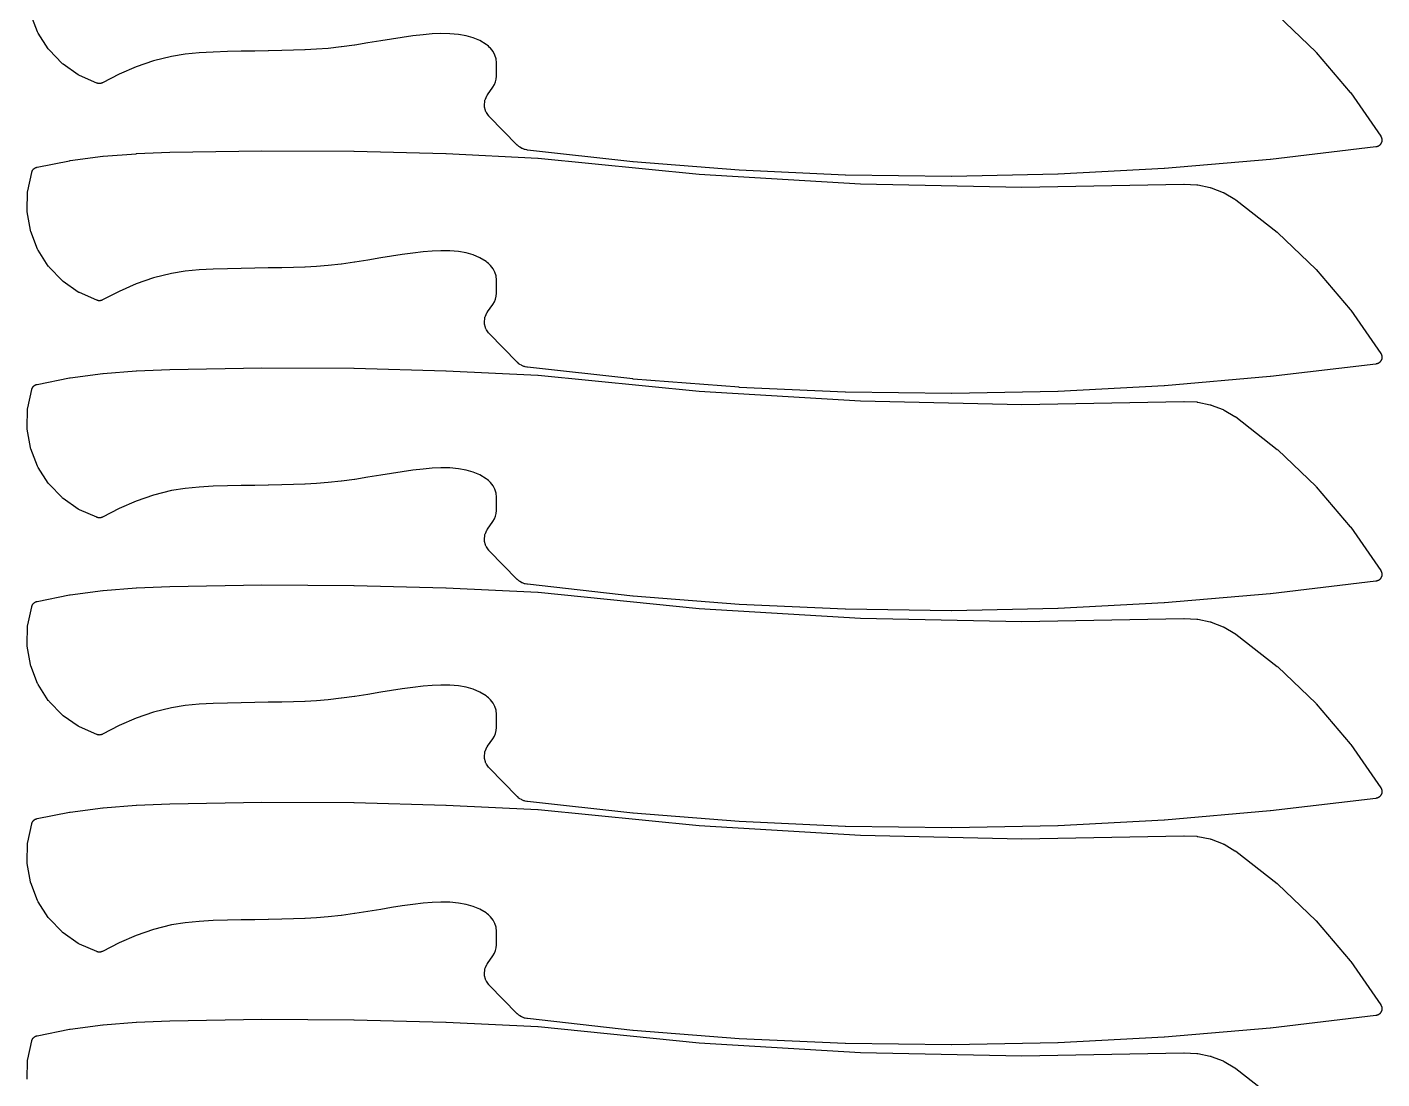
# Model space of a CAD drawing. Header units: metres. Extents: x 0 to 3000, y 0 to 1240.
# Drawn here: x 399.5 to 798.8, y 310 to 620 of the extents above; entities that cross this region are included whole.
import ezdxf

# ---------------------------------------------------------------- set-up
doc = ezdxf.new("R2010")
doc.units = ezdxf.units.M

msp = doc.modelspace()

# ---------------------------------------------------------------- linework, layer by layer
at = {"color": 1}
for points in [[(768.12, 623.41), (779.31, 612.7), (779.45, 612.55), (789.5, 600.76), (789.63, 600.6), (798.46, 587.82), (798.5, 587.74), (798.55, 587.66), (798.56, 587.65), (798.56, 587.65), (798.6, 587.57), (798.64, 587.48), (798.64, 587.48), (798.65, 587.47), (798.68, 587.39), (798.71, 587.3), (798.71, 587.29), (798.71, 587.29), (798.74, 587.2), (798.76, 587.11), (798.76, 587.1), (798.77, 587.1), (798.78, 587.01), (798.8, 586.92), (798.8, 586.91), (798.8, 586.91), (798.8, 586.81), (798.81, 586.72), (798.81, 586.71), (798.81, 586.71), (798.81, 586.62), (798.8, 586.52), (798.8, 586.52), (798.8, 586.51), (798.79, 586.42), (798.78, 586.33), (798.78, 586.32), (798.78, 586.32), (798.76, 586.23), (798.74, 586.14), (798.73, 586.13), (798.73, 586.13), (798.7, 586.04), (798.67, 585.95), (798.67, 585.95), (798.67, 585.94), (798.63, 585.86), (798.59, 585.77), (798.59, 585.77), (798.59, 585.76), (798.54, 585.68), (798.5, 585.6), (798.49, 585.6), (798.49, 585.59), (798.44, 585.52), (798.38, 585.44), (798.38, 585.44), (798.38, 585.43), (798.31, 585.36), (798.25, 585.29), (798.25, 585.29), (798.25, 585.29), (798.18, 585.22), (798.11, 585.16), (798.11, 585.16), (798.1, 585.15), (798.03, 585.1), (797.96, 585.04), (797.95, 585.04), (797.95, 585.03), (797.87, 584.98), (797.79, 584.93), (797.78, 584.93), (797.78, 584.93), (797.7, 584.89), (797.61, 584.85), (797.61, 584.85), (797.6, 584.84), (797.52, 584.81), (797.43, 584.78), (797.42, 584.78), (797.42, 584.77), (797.33, 584.75), (797.24, 584.73), (797.24, 584.72), (797.23, 584.72), (797.14, 584.71), (797.05, 584.69), (765.94, 580.98), (765.87, 580.98), (734.69, 578.29), (734.62, 578.29), (703.38, 576.63), (703.31, 576.63), (672.04, 576), (671.98, 576), (640.7, 576.4), (640.64, 576.4), (609.38, 577.82), (609.32, 577.83), (578.11, 580.28), (578.05, 580.29), (546.91, 583.77), (546.91, 583.77), (546.91, 583.77), (546.81, 583.78), (546.72, 583.8), (546.72, 583.8), (546.72, 583.8), (546.23, 583.9), (546.06, 583.94), (545.91, 584), (545.45, 584.18), (545.29, 584.25), (545.15, 584.33), (544.72, 584.59), (544.58, 584.68), (544.45, 584.78), (544.07, 585.11), (544.01, 585.17), (543.95, 585.22), (535.68, 593.65), (535.62, 593.71), (535.57, 593.76), (535.57, 593.76), (535.56, 593.78), (535.54, 593.79), (535.5, 593.86), (535.45, 593.92), (534.86, 594.79), (534.76, 594.94), (534.68, 595.1), (534.62, 595.26), (534.57, 595.43), (534.31, 596.42), (534.27, 596.64), (534.25, 596.87), (534.26, 597.1), (534.35, 598.12), (534.38, 598.29), (534.42, 598.47), (534.47, 598.63), (534.54, 598.79), (534.99, 599.75), (535.03, 599.82), (535.06, 599.89), (535.07, 599.9), (535.08, 599.92), (535.13, 599.99), (535.17, 600.05), (536.74, 602.27), (537.22, 603.05), (537.53, 603.83), (537.73, 604.65), (537.8, 605.56), (537.8, 609.43), (537.68, 610.68), (537.35, 611.77), (536.83, 612.78), (536.06, 613.75), (535.78, 614.03), (535.44, 614.35), (535.08, 614.65), (534.77, 614.9), (532.95, 616.02), (530.98, 616.85), (528.83, 617.45), (526.58, 617.84), (524.02, 618.06), (521.44, 618.09), (518.84, 617.98), (516.22, 617.75), (513.11, 617.39), (509.99, 616.96), (506.86, 616.47), (503.72, 615.96), (499.88, 615.32), (499.86, 615.32), (496.02, 614.71), (495.98, 614.71), (492.14, 614.17), (492.08, 614.17), (488.22, 613.74), (488.16, 613.73), (484.8, 613.47), (484.75, 613.46), (481.38, 613.28), (481.34, 613.28), (477.97, 613.16), (477.95, 613.16), (474.58, 613.08), (474.57, 613.08), (470.57, 613), (470.56, 613), (466.56, 612.93), (462.56, 612.86), (458.56, 612.77), (454.34, 612.65), (450.16, 612.42), (446.04, 612.02), (442, 611.38), (436.74, 610.08), (431.6, 608.3), (426.59, 606.12), (421.69, 603.58), (421.69, 603.57), (421.68, 603.57), (421.6, 603.53), (421.51, 603.5), (421.51, 603.49), (421.5, 603.49), (421.41, 603.46), (421.33, 603.43), (421.32, 603.43), (421.32, 603.43), (421.23, 603.41), (421.14, 603.39), (421.13, 603.39), (421.12, 603.38), (421.03, 603.37), (420.94, 603.36), (420.94, 603.36), (420.93, 603.36), (420.84, 603.36), (420.74, 603.35), (420.74, 603.35), (420.73, 603.35), (420.64, 603.36), (420.55, 603.37), (420.54, 603.37), (420.54, 603.37), (420.45, 603.38), (420.36, 603.4), (420.35, 603.4), (420.34, 603.4), (420.26, 603.42), (420.17, 603.45), (420.16, 603.45), (420.16, 603.45), (420.07, 603.48), (419.98, 603.51), (419.98, 603.52), (419.97, 603.52), (414.9, 605.73), (414.72, 605.82), (414.55, 605.92), (410.05, 609.05), (409.9, 609.17), (409.76, 609.31), (405.95, 613.26), (405.82, 613.41), (405.71, 613.57), (402.73, 618.23), (402.63, 618.4), (402.55, 618.58), (400.54, 623.74)], [(399.45, 309.91), (399.58, 315.39), (399.59, 315.59), (399.63, 315.78), (400.83, 321.18), (400.85, 321.26), (400.87, 321.33), (400.88, 321.35), (400.88, 321.37), (400.91, 321.44), (400.93, 321.51), (400.95, 321.53), (400.95, 321.56), (400.99, 321.62), (401.02, 321.69), (401.03, 321.71), (401.04, 321.73), (401.08, 321.79), (401.12, 321.86), (401.13, 321.88), (401.15, 321.9), (401.19, 321.96), (401.24, 322.02), (401.25, 322.03), (401.27, 322.05), (401.32, 322.11), (401.37, 322.16), (401.39, 322.18), (401.4, 322.2), (401.46, 322.24), (401.51, 322.29), (401.53, 322.31), (401.55, 322.32), (401.61, 322.37), (401.67, 322.41), (401.69, 322.42), (401.71, 322.44), (401.78, 322.47), (401.84, 322.51), (401.86, 322.52), (401.88, 322.53), (401.95, 322.56), (402.02, 322.6), (402.04, 322.6), (402.06, 322.61), (402.13, 322.64), (402.2, 322.66), (402.22, 322.67), (402.25, 322.68), (402.32, 322.69), (402.39, 322.71), (411.99, 324.63), (412.12, 324.65), (421.79, 325.92), (421.89, 325.93), (431.62, 326.69), (431.69, 326.7), (441.49, 327.1), (441.51, 327.1), (441.54, 327.1), (468.64, 327.57), (468.68, 327.57), (495.78, 327.44), (495.82, 327.44), (522.92, 326.72), (522.96, 326.72), (550.03, 325.41), (550.08, 325.41), (550.14, 325.41), (597.57, 320.67), (645.1, 317.8), (692.71, 316.8), (740.38, 317.67), (740.44, 317.67), (740.5, 317.67), (744.24, 317.51), (744.4, 317.49), (744.56, 317.47), (748.2, 316.71), (748.36, 316.67), (748.51, 316.62), (751.98, 315.28), (752.13, 315.21), (752.27, 315.14), (755.5, 313.25), (755.53, 313.23), (755.56, 313.21), (755.61, 313.17), (755.66, 313.14), (755.69, 313.12), (755.72, 313.1), (767.97, 303.55)]]:
    msp.add_lwpolyline(points, dxfattribs=at)
for points in [[(535.57, 529.76), (535.56, 529.78), (535.54, 529.79), (535.5, 529.86), (535.45, 529.92), (534.86, 530.79), (534.76, 530.94), (534.68, 531.1), (534.62, 531.26), (534.57, 531.43), (534.31, 532.42), (534.27, 532.64), (534.25, 532.87), (534.26, 533.1), (534.35, 534.12), (534.38, 534.29), (534.42, 534.47), (534.47, 534.63), (534.54, 534.79), (534.99, 535.75), (535.03, 535.82), (535.06, 535.89), (535.07, 535.9), (535.08, 535.92), (535.13, 535.99), (535.17, 536.05), (536.74, 538.27), (537.22, 539.05), (537.53, 539.83), (537.73, 540.65), (537.8, 541.56), (537.8, 545.43), (537.68, 546.68), (537.35, 547.77), (536.83, 548.78), (536.06, 549.75), (535.78, 550.03), (535.44, 550.35), (535.08, 550.65), (534.77, 550.9), (532.95, 552.02), (530.98, 552.85), (528.83, 553.45), (526.58, 553.84), (524.02, 554.06), (521.44, 554.09), (518.84, 553.98), (516.22, 553.75), (513.11, 553.39), (509.99, 552.96), (506.86, 552.47), (503.72, 551.96), (499.88, 551.32), (499.86, 551.32), (496.02, 550.71), (495.98, 550.71), (492.14, 550.17), (492.08, 550.17), (488.22, 549.74), (488.16, 549.73), (484.8, 549.47), (484.75, 549.46), (481.38, 549.28), (481.34, 549.28), (477.97, 549.16), (477.95, 549.16), (474.58, 549.08), (474.57, 549.08), (470.57, 549), (470.56, 549), (466.56, 548.93), (462.56, 548.86), (458.56, 548.77), (454.34, 548.65), (450.16, 548.42), (446.04, 548.02), (442, 547.38), (436.74, 546.08), (431.6, 544.3), (426.59, 542.12), (421.69, 539.58), (421.69, 539.57), (421.68, 539.57), (421.6, 539.53), (421.51, 539.5), (421.51, 539.49), (421.5, 539.49), (421.41, 539.46), (421.33, 539.43), (421.32, 539.43), (421.32, 539.43), (421.23, 539.41), (421.14, 539.39), (421.13, 539.39), (421.12, 539.38), (421.03, 539.37), (420.94, 539.36), (420.94, 539.36), (420.93, 539.36), (420.84, 539.36), (420.74, 539.35), (420.74, 539.35), (420.73, 539.35), (420.64, 539.36), (420.55, 539.37), (420.54, 539.37), (420.54, 539.37), (420.45, 539.38), (420.36, 539.4), (420.35, 539.4), (420.34, 539.4), (420.26, 539.42), (420.17, 539.45), (420.16, 539.45), (420.16, 539.45), (420.07, 539.48), (419.98, 539.51), (419.98, 539.52), (419.97, 539.52), (414.9, 541.73), (414.72, 541.82), (414.55, 541.92), (410.05, 545.05), (409.9, 545.17), (409.76, 545.31), (405.95, 549.26), (405.82, 549.41), (405.71, 549.57), (402.73, 554.23), (402.63, 554.4), (402.55, 554.58), (400.54, 559.74), (400.48, 559.93), (400.43, 560.12), (399.48, 565.52), (399.46, 565.71), (399.45, 565.91), (399.58, 571.39), (399.59, 571.59), (399.63, 571.78), (400.83, 577.18), (400.85, 577.26), (400.87, 577.33), (400.88, 577.35), (400.88, 577.37), (400.91, 577.44), (400.93, 577.51), (400.95, 577.53), (400.95, 577.56), (400.99, 577.62), (401.02, 577.69), (401.03, 577.71), (401.04, 577.73), (401.08, 577.79), (401.12, 577.86), (401.13, 577.88), (401.15, 577.9), (401.19, 577.96), (401.24, 578.02), (401.25, 578.03), (401.27, 578.05), (401.32, 578.11), (401.37, 578.16), (401.39, 578.18), (401.4, 578.2), (401.46, 578.24), (401.51, 578.29), (401.53, 578.31), (401.55, 578.32), (401.61, 578.37), (401.67, 578.41), (401.69, 578.42), (401.71, 578.44), (401.78, 578.47), (401.84, 578.51), (401.86, 578.52), (401.88, 578.53), (401.95, 578.56), (402.02, 578.6), (402.04, 578.6), (402.06, 578.61), (402.13, 578.64), (402.2, 578.66), (402.22, 578.67), (402.25, 578.68), (402.32, 578.69), (402.39, 578.71), (411.99, 580.63), (412.12, 580.65), (421.79, 581.92), (421.89, 581.93), (431.62, 582.69), (431.69, 582.7), (441.49, 583.1), (441.51, 583.1), (441.54, 583.1), (468.64, 583.57), (468.68, 583.57), (495.78, 583.44), (495.82, 583.44), (522.92, 582.72), (522.96, 582.72), (550.03, 581.41), (550.08, 581.41), (550.14, 581.41), (597.57, 576.67), (645.1, 573.8), (692.71, 572.8), (740.38, 573.67), (740.44, 573.67), (740.5, 573.67), (744.24, 573.51), (744.4, 573.49), (744.56, 573.47), (748.2, 572.71), (748.36, 572.67), (748.51, 572.62), (751.98, 571.28), (752.13, 571.21), (752.27, 571.14), (755.5, 569.25), (755.53, 569.23), (755.56, 569.21), (755.61, 569.17), (755.66, 569.14), (755.69, 569.12), (755.72, 569.1), (767.97, 559.55), (768.12, 559.41), (779.31, 548.7), (779.45, 548.55), (789.5, 536.76), (789.63, 536.6), (798.46, 523.82), (798.5, 523.74), (798.55, 523.66), (798.56, 523.65), (798.56, 523.65), (798.6, 523.57), (798.64, 523.48), (798.64, 523.48), (798.65, 523.47), (798.68, 523.39), (798.71, 523.3), (798.71, 523.29), (798.71, 523.29), (798.74, 523.2), (798.76, 523.11), (798.76, 523.1), (798.77, 523.1), (798.78, 523.01), (798.8, 522.92), (798.8, 522.91), (798.8, 522.91), (798.8, 522.81), (798.81, 522.72), (798.81, 522.71), (798.81, 522.71), (798.81, 522.62), (798.8, 522.52), (798.8, 522.52), (798.8, 522.51), (798.79, 522.42), (798.78, 522.33), (798.78, 522.32), (798.78, 522.32), (798.76, 522.23), (798.74, 522.14), (798.73, 522.13), (798.73, 522.13), (798.7, 522.04), (798.67, 521.95), (798.67, 521.95), (798.67, 521.94), (798.63, 521.86), (798.59, 521.77), (798.59, 521.77), (798.59, 521.76), (798.54, 521.68), (798.5, 521.6), (798.49, 521.6), (798.49, 521.59), (798.44, 521.52), (798.38, 521.44), (798.38, 521.44), (798.38, 521.43), (798.31, 521.36), (798.25, 521.29), (798.25, 521.29), (798.25, 521.29), (798.18, 521.22), (798.11, 521.16), (798.11, 521.16), (798.1, 521.15), (798.03, 521.1), (797.96, 521.04), (797.95, 521.04), (797.95, 521.03), (797.87, 520.98), (797.79, 520.93), (797.78, 520.93), (797.78, 520.93), (797.7, 520.89), (797.61, 520.85), (797.61, 520.85), (797.6, 520.84), (797.52, 520.81), (797.43, 520.78), (797.42, 520.78), (797.42, 520.77), (797.33, 520.75), (797.24, 520.73), (797.24, 520.72), (797.23, 520.72), (797.14, 520.71), (797.05, 520.69), (765.94, 516.98), (765.87, 516.98), (734.69, 514.29), (734.62, 514.29), (703.38, 512.63), (703.31, 512.63), (672.04, 512), (671.98, 512), (640.7, 512.4), (640.64, 512.4), (609.38, 513.82), (609.32, 513.83), (578.11, 516.28), (578.05, 516.29), (546.91, 519.77), (546.91, 519.77), (546.91, 519.77), (546.81, 519.78), (546.72, 519.8), (546.72, 519.8), (546.72, 519.8), (546.23, 519.9), (546.06, 519.94), (545.91, 520), (545.45, 520.18), (545.29, 520.25), (545.15, 520.33), (544.72, 520.59), (544.58, 520.68), (544.45, 520.78), (544.07, 521.11), (544.01, 521.17), (543.95, 521.22), (535.68, 529.65), (535.62, 529.71), (535.57, 529.76)], [(535.57, 465.76), (535.56, 465.78), (535.54, 465.79), (535.5, 465.86), (535.45, 465.92), (534.86, 466.79), (534.76, 466.94), (534.68, 467.1), (534.62, 467.26), (534.57, 467.43), (534.31, 468.42), (534.27, 468.64), (534.25, 468.87), (534.26, 469.1), (534.35, 470.12), (534.38, 470.29), (534.42, 470.47), (534.47, 470.63), (534.54, 470.79), (534.99, 471.75), (535.03, 471.82), (535.06, 471.89), (535.07, 471.9), (535.08, 471.92), (535.13, 471.99), (535.17, 472.05), (536.74, 474.27), (537.22, 475.05), (537.53, 475.83), (537.73, 476.65), (537.8, 477.56), (537.8, 481.43), (537.68, 482.68), (537.35, 483.77), (536.83, 484.78), (536.06, 485.75), (535.78, 486.03), (535.44, 486.35), (535.08, 486.65), (534.77, 486.9), (532.95, 488.02), (530.98, 488.85), (528.83, 489.45), (526.58, 489.84), (524.02, 490.06), (521.44, 490.09), (518.84, 489.98), (516.22, 489.75), (513.11, 489.39), (509.99, 488.96), (506.86, 488.47), (503.72, 487.96), (499.88, 487.32), (499.86, 487.32), (496.02, 486.71), (495.98, 486.71), (492.14, 486.17), (492.08, 486.17), (488.22, 485.74), (488.16, 485.73), (484.8, 485.47), (484.75, 485.46), (481.38, 485.28), (481.34, 485.28), (477.97, 485.16), (477.95, 485.16), (474.58, 485.08), (474.57, 485.08), (470.57, 485), (470.56, 485), (466.56, 484.93), (462.56, 484.86), (458.56, 484.77), (454.34, 484.65), (450.16, 484.42), (446.04, 484.02), (442, 483.38), (436.74, 482.08), (431.6, 480.3), (426.59, 478.12), (421.69, 475.58), (421.69, 475.57), (421.68, 475.57), (421.6, 475.53), (421.51, 475.5), (421.51, 475.49), (421.5, 475.49), (421.41, 475.46), (421.33, 475.43), (421.32, 475.43), (421.32, 475.43), (421.23, 475.41), (421.14, 475.39), (421.13, 475.39), (421.12, 475.38), (421.03, 475.37), (420.94, 475.36), (420.94, 475.36), (420.93, 475.36), (420.84, 475.36), (420.74, 475.35), (420.74, 475.35), (420.73, 475.35), (420.64, 475.36), (420.55, 475.37), (420.54, 475.37), (420.54, 475.37), (420.45, 475.38), (420.36, 475.4), (420.35, 475.4), (420.34, 475.4), (420.26, 475.42), (420.17, 475.45), (420.16, 475.45), (420.16, 475.45), (420.07, 475.48), (419.98, 475.51), (419.98, 475.52), (419.97, 475.52), (414.9, 477.73), (414.72, 477.82), (414.55, 477.92), (410.05, 481.05), (409.9, 481.17), (409.76, 481.31), (405.95, 485.26), (405.82, 485.41), (405.71, 485.57), (402.73, 490.23), (402.63, 490.4), (402.55, 490.58), (400.54, 495.74), (400.48, 495.93), (400.43, 496.12), (399.48, 501.52), (399.46, 501.71), (399.45, 501.91), (399.58, 507.39), (399.59, 507.59), (399.63, 507.78), (400.83, 513.18), (400.85, 513.26), (400.87, 513.33), (400.88, 513.35), (400.88, 513.37), (400.91, 513.44), (400.93, 513.51), (400.95, 513.53), (400.95, 513.56), (400.99, 513.62), (401.02, 513.69), (401.03, 513.71), (401.04, 513.73), (401.08, 513.79), (401.12, 513.86), (401.13, 513.88), (401.15, 513.9), (401.19, 513.96), (401.24, 514.02), (401.25, 514.03), (401.27, 514.05), (401.32, 514.11), (401.37, 514.16), (401.39, 514.18), (401.4, 514.2), (401.46, 514.24), (401.51, 514.29), (401.53, 514.31), (401.55, 514.32), (401.61, 514.37), (401.67, 514.41), (401.69, 514.42), (401.71, 514.44), (401.78, 514.47), (401.84, 514.51), (401.86, 514.52), (401.88, 514.53), (401.95, 514.56), (402.02, 514.6), (402.04, 514.6), (402.06, 514.61), (402.13, 514.64), (402.2, 514.66), (402.22, 514.67), (402.25, 514.68), (402.32, 514.69), (402.39, 514.71), (411.99, 516.63), (412.12, 516.65), (421.79, 517.92), (421.89, 517.93), (431.62, 518.69), (431.69, 518.7), (441.49, 519.1), (441.51, 519.1), (441.54, 519.1), (468.64, 519.57), (468.68, 519.57), (495.78, 519.44), (495.82, 519.44), (522.92, 518.72), (522.96, 518.72), (550.03, 517.41), (550.08, 517.41), (550.14, 517.41), (597.57, 512.67), (645.1, 509.8), (692.71, 508.8), (740.38, 509.67), (740.44, 509.67), (740.5, 509.67), (744.24, 509.51), (744.4, 509.49), (744.56, 509.47), (748.2, 508.71), (748.36, 508.67), (748.51, 508.62), (751.98, 507.28), (752.13, 507.21), (752.27, 507.14), (755.5, 505.25), (755.53, 505.23), (755.56, 505.21), (755.61, 505.17), (755.66, 505.14), (755.69, 505.12), (755.72, 505.1), (767.97, 495.55), (768.12, 495.41), (779.31, 484.7), (779.45, 484.55), (789.5, 472.76), (789.63, 472.6), (798.46, 459.82), (798.5, 459.74), (798.55, 459.66), (798.56, 459.65), (798.56, 459.65), (798.6, 459.57), (798.64, 459.48), (798.64, 459.48), (798.65, 459.47), (798.68, 459.39), (798.71, 459.3), (798.71, 459.29), (798.71, 459.29), (798.74, 459.2), (798.76, 459.11), (798.76, 459.1), (798.77, 459.1), (798.78, 459.01), (798.8, 458.92), (798.8, 458.91), (798.8, 458.91), (798.8, 458.81), (798.81, 458.72), (798.81, 458.71), (798.81, 458.71), (798.81, 458.62), (798.8, 458.52), (798.8, 458.52), (798.8, 458.51), (798.79, 458.42), (798.78, 458.33), (798.78, 458.32), (798.78, 458.32), (798.76, 458.23), (798.74, 458.14), (798.73, 458.13), (798.73, 458.13), (798.7, 458.04), (798.67, 457.95), (798.67, 457.95), (798.67, 457.94), (798.63, 457.86), (798.59, 457.77), (798.59, 457.77), (798.59, 457.76), (798.54, 457.68), (798.5, 457.6), (798.49, 457.6), (798.49, 457.59), (798.44, 457.52), (798.38, 457.44), (798.38, 457.44), (798.38, 457.43), (798.31, 457.36), (798.25, 457.29), (798.25, 457.29), (798.25, 457.29), (798.18, 457.22), (798.11, 457.16), (798.11, 457.16), (798.1, 457.15), (798.03, 457.1), (797.96, 457.04), (797.95, 457.04), (797.95, 457.03), (797.87, 456.98), (797.79, 456.93), (797.78, 456.93), (797.78, 456.93), (797.7, 456.89), (797.61, 456.85), (797.61, 456.85), (797.6, 456.84), (797.52, 456.81), (797.43, 456.78), (797.42, 456.78), (797.42, 456.77), (797.33, 456.75), (797.24, 456.73), (797.24, 456.72), (797.23, 456.72), (797.14, 456.71), (797.05, 456.69), (765.94, 452.98), (765.87, 452.98), (734.69, 450.29), (734.62, 450.29), (703.38, 448.63), (703.31, 448.63), (672.04, 448), (671.98, 448), (640.7, 448.4), (640.64, 448.4), (609.38, 449.82), (609.32, 449.83), (578.11, 452.28), (578.05, 452.29), (546.91, 455.77), (546.91, 455.77), (546.91, 455.77), (546.81, 455.78), (546.72, 455.8), (546.72, 455.8), (546.72, 455.8), (546.23, 455.9), (546.06, 455.94), (545.91, 456), (545.45, 456.18), (545.29, 456.25), (545.15, 456.33), (544.72, 456.59), (544.58, 456.68), (544.45, 456.78), (544.07, 457.11), (544.01, 457.17), (543.95, 457.22), (535.68, 465.65), (535.62, 465.71), (535.57, 465.76)], [(535.57, 401.76), (535.56, 401.78), (535.54, 401.79), (535.5, 401.86), (535.45, 401.92), (534.86, 402.79), (534.76, 402.94), (534.68, 403.1), (534.62, 403.26), (534.57, 403.43), (534.31, 404.42), (534.27, 404.64), (534.25, 404.87), (534.26, 405.1), (534.35, 406.12), (534.38, 406.29), (534.42, 406.47), (534.47, 406.63), (534.54, 406.79), (534.99, 407.75), (535.03, 407.82), (535.06, 407.89), (535.07, 407.9), (535.08, 407.92), (535.13, 407.99), (535.17, 408.05), (536.74, 410.27), (537.22, 411.05), (537.53, 411.83), (537.73, 412.65), (537.8, 413.56), (537.8, 417.43), (537.68, 418.68), (537.35, 419.77), (536.83, 420.78), (536.06, 421.75), (535.78, 422.03), (535.44, 422.35), (535.08, 422.65), (534.77, 422.9), (532.95, 424.02), (530.98, 424.85), (528.83, 425.45), (526.58, 425.84), (524.02, 426.06), (521.44, 426.09), (518.84, 425.98), (516.22, 425.75), (513.11, 425.39), (509.99, 424.96), (506.86, 424.47), (503.72, 423.96), (499.88, 423.32), (499.86, 423.32), (496.02, 422.71), (495.98, 422.71), (492.14, 422.17), (492.08, 422.17), (488.22, 421.74), (488.16, 421.73), (484.8, 421.47), (484.75, 421.46), (481.38, 421.28), (481.34, 421.28), (477.97, 421.16), (477.95, 421.16), (474.58, 421.08), (474.57, 421.08), (470.57, 421), (470.56, 421), (466.56, 420.93), (462.56, 420.86), (458.56, 420.77), (454.34, 420.65), (450.16, 420.42), (446.04, 420.02), (442, 419.38), (436.74, 418.08), (431.6, 416.3), (426.59, 414.12), (421.69, 411.58), (421.69, 411.57), (421.68, 411.57), (421.6, 411.53), (421.51, 411.5), (421.51, 411.49), (421.5, 411.49), (421.41, 411.46), (421.33, 411.43), (421.32, 411.43), (421.32, 411.43), (421.23, 411.41), (421.14, 411.39), (421.13, 411.39), (421.12, 411.38), (421.03, 411.37), (420.94, 411.36), (420.94, 411.36), (420.93, 411.36), (420.84, 411.36), (420.74, 411.35), (420.74, 411.35), (420.73, 411.35), (420.64, 411.36), (420.55, 411.37), (420.54, 411.37), (420.54, 411.37), (420.45, 411.38), (420.36, 411.4), (420.35, 411.4), (420.34, 411.4), (420.26, 411.42), (420.17, 411.45), (420.16, 411.45), (420.16, 411.45), (420.07, 411.48), (419.98, 411.51), (419.98, 411.52), (419.97, 411.52), (414.9, 413.73), (414.72, 413.82), (414.55, 413.92), (410.05, 417.05), (409.9, 417.17), (409.76, 417.31), (405.95, 421.26), (405.82, 421.41), (405.71, 421.57), (402.73, 426.23), (402.63, 426.4), (402.55, 426.58), (400.54, 431.74), (400.48, 431.93), (400.43, 432.12), (399.48, 437.52), (399.46, 437.71), (399.45, 437.91), (399.58, 443.39), (399.59, 443.59), (399.63, 443.78), (400.83, 449.18), (400.85, 449.26), (400.87, 449.33), (400.88, 449.35), (400.88, 449.37), (400.91, 449.44), (400.93, 449.51), (400.95, 449.53), (400.95, 449.56), (400.99, 449.62), (401.02, 449.69), (401.03, 449.71), (401.04, 449.73), (401.08, 449.79), (401.12, 449.86), (401.13, 449.88), (401.15, 449.9), (401.19, 449.96), (401.24, 450.02), (401.25, 450.03), (401.27, 450.05), (401.32, 450.11), (401.37, 450.16), (401.39, 450.18), (401.4, 450.2), (401.46, 450.24), (401.51, 450.29), (401.53, 450.31), (401.55, 450.32), (401.61, 450.37), (401.67, 450.41), (401.69, 450.42), (401.71, 450.44), (401.78, 450.47), (401.84, 450.51), (401.86, 450.52), (401.88, 450.53), (401.95, 450.56), (402.02, 450.6), (402.04, 450.6), (402.06, 450.61), (402.13, 450.64), (402.2, 450.66), (402.22, 450.67), (402.25, 450.68), (402.32, 450.69), (402.39, 450.71), (411.99, 452.63), (412.12, 452.65), (421.79, 453.92), (421.89, 453.93), (431.62, 454.69), (431.69, 454.7), (441.49, 455.1), (441.51, 455.1), (441.54, 455.1), (468.64, 455.57), (468.68, 455.57), (495.78, 455.44), (495.82, 455.44), (522.92, 454.72), (522.96, 454.72), (550.03, 453.41), (550.08, 453.41), (550.14, 453.41), (597.57, 448.67), (645.1, 445.8), (692.71, 444.8), (740.38, 445.67), (740.44, 445.67), (740.5, 445.67), (744.24, 445.51), (744.4, 445.49), (744.56, 445.47), (748.2, 444.71), (748.36, 444.67), (748.51, 444.62), (751.98, 443.28), (752.13, 443.21), (752.27, 443.14), (755.5, 441.25), (755.53, 441.23), (755.56, 441.21), (755.61, 441.17), (755.66, 441.14), (755.69, 441.12), (755.72, 441.1), (767.97, 431.55), (768.12, 431.41), (779.31, 420.7), (779.45, 420.55), (789.5, 408.76), (789.63, 408.6), (798.46, 395.82), (798.5, 395.74), (798.55, 395.66), (798.56, 395.65), (798.56, 395.65), (798.6, 395.57), (798.64, 395.48), (798.64, 395.48), (798.65, 395.47), (798.68, 395.39), (798.71, 395.3), (798.71, 395.29), (798.71, 395.29), (798.74, 395.2), (798.76, 395.11), (798.76, 395.1), (798.77, 395.1), (798.78, 395.01), (798.8, 394.92), (798.8, 394.91), (798.8, 394.91), (798.8, 394.81), (798.81, 394.72), (798.81, 394.71), (798.81, 394.71), (798.81, 394.62), (798.8, 394.52), (798.8, 394.52), (798.8, 394.51), (798.79, 394.42), (798.78, 394.33), (798.78, 394.32), (798.78, 394.32), (798.76, 394.23), (798.74, 394.14), (798.73, 394.13), (798.73, 394.13), (798.7, 394.04), (798.67, 393.95), (798.67, 393.95), (798.67, 393.94), (798.63, 393.86), (798.59, 393.77), (798.59, 393.77), (798.59, 393.76), (798.54, 393.68), (798.5, 393.6), (798.49, 393.6), (798.49, 393.59), (798.44, 393.52), (798.38, 393.44), (798.38, 393.44), (798.38, 393.43), (798.31, 393.36), (798.25, 393.29), (798.25, 393.29), (798.25, 393.29), (798.18, 393.22), (798.11, 393.16), (798.11, 393.16), (798.1, 393.15), (798.03, 393.1), (797.96, 393.04), (797.95, 393.04), (797.95, 393.03), (797.87, 392.98), (797.79, 392.93), (797.78, 392.93), (797.78, 392.93), (797.7, 392.89), (797.61, 392.85), (797.61, 392.85), (797.6, 392.84), (797.52, 392.81), (797.43, 392.78), (797.42, 392.78), (797.42, 392.77), (797.33, 392.75), (797.24, 392.73), (797.24, 392.72), (797.23, 392.72), (797.14, 392.71), (797.05, 392.69), (765.94, 388.98), (765.87, 388.98), (734.69, 386.29), (734.62, 386.29), (703.38, 384.63), (703.31, 384.63), (672.04, 384), (671.98, 384), (640.7, 384.4), (640.64, 384.4), (609.38, 385.82), (609.32, 385.83), (578.11, 388.28), (578.05, 388.29), (546.91, 391.77), (546.91, 391.77), (546.91, 391.77), (546.81, 391.78), (546.72, 391.8), (546.72, 391.8), (546.72, 391.8), (546.23, 391.9), (546.06, 391.94), (545.91, 392), (545.45, 392.18), (545.29, 392.25), (545.15, 392.33), (544.72, 392.59), (544.58, 392.68), (544.45, 392.78), (544.07, 393.11), (544.01, 393.17), (543.95, 393.22), (535.68, 401.65), (535.62, 401.71), (535.57, 401.76)], [(535.57, 337.76), (535.56, 337.78), (535.54, 337.79), (535.5, 337.86), (535.45, 337.92), (534.86, 338.79), (534.76, 338.94), (534.68, 339.1), (534.62, 339.26), (534.57, 339.43), (534.31, 340.42), (534.27, 340.64), (534.25, 340.87), (534.26, 341.1), (534.35, 342.12), (534.38, 342.29), (534.42, 342.47), (534.47, 342.63), (534.54, 342.79), (534.99, 343.75), (535.03, 343.82), (535.06, 343.89), (535.07, 343.9), (535.08, 343.92), (535.13, 343.99), (535.17, 344.05), (536.74, 346.27), (537.22, 347.05), (537.53, 347.83), (537.73, 348.65), (537.8, 349.56), (537.8, 353.43), (537.68, 354.68), (537.35, 355.77), (536.83, 356.78), (536.06, 357.75), (535.78, 358.03), (535.44, 358.35), (535.08, 358.65), (534.77, 358.9), (532.95, 360.02), (530.98, 360.85), (528.83, 361.45), (526.58, 361.84), (524.02, 362.06), (521.44, 362.09), (518.84, 361.98), (516.22, 361.75), (513.11, 361.39), (509.99, 360.96), (506.86, 360.47), (503.72, 359.96), (499.88, 359.32), (499.86, 359.32), (496.02, 358.71), (495.98, 358.71), (492.14, 358.17), (492.08, 358.17), (488.22, 357.74), (488.16, 357.73), (484.8, 357.47), (484.75, 357.46), (481.38, 357.28), (481.34, 357.28), (477.97, 357.16), (477.95, 357.16), (474.58, 357.08), (474.57, 357.08), (470.57, 357), (470.56, 357), (466.56, 356.93), (462.56, 356.86), (458.56, 356.77), (454.34, 356.65), (450.16, 356.42), (446.04, 356.02), (442, 355.38), (436.74, 354.08), (431.6, 352.3), (426.59, 350.12), (421.69, 347.58), (421.69, 347.57), (421.68, 347.57), (421.6, 347.53), (421.51, 347.5), (421.51, 347.49), (421.5, 347.49), (421.41, 347.46), (421.33, 347.43), (421.32, 347.43), (421.32, 347.43), (421.23, 347.41), (421.14, 347.39), (421.13, 347.39), (421.12, 347.38), (421.03, 347.37), (420.94, 347.36), (420.94, 347.36), (420.93, 347.36), (420.84, 347.36), (420.74, 347.35), (420.74, 347.35), (420.73, 347.35), (420.64, 347.36), (420.55, 347.37), (420.54, 347.37), (420.54, 347.37), (420.45, 347.38), (420.36, 347.4), (420.35, 347.4), (420.34, 347.4), (420.26, 347.42), (420.17, 347.45), (420.16, 347.45), (420.16, 347.45), (420.07, 347.48), (419.98, 347.51), (419.98, 347.52), (419.97, 347.52), (414.9, 349.73), (414.72, 349.82), (414.55, 349.92), (410.05, 353.05), (409.9, 353.17), (409.76, 353.31), (405.95, 357.26), (405.82, 357.41), (405.71, 357.57), (402.73, 362.23), (402.63, 362.4), (402.55, 362.58), (400.54, 367.74), (400.48, 367.93), (400.43, 368.12), (399.48, 373.52), (399.46, 373.71), (399.45, 373.91), (399.58, 379.39), (399.59, 379.59), (399.63, 379.78), (400.83, 385.18), (400.85, 385.26), (400.87, 385.33), (400.88, 385.35), (400.88, 385.37), (400.91, 385.44), (400.93, 385.51), (400.95, 385.53), (400.95, 385.56), (400.99, 385.62), (401.02, 385.69), (401.03, 385.71), (401.04, 385.73), (401.08, 385.79), (401.12, 385.86), (401.13, 385.88), (401.15, 385.9), (401.19, 385.96), (401.24, 386.02), (401.25, 386.03), (401.27, 386.05), (401.32, 386.11), (401.37, 386.16), (401.39, 386.18), (401.4, 386.2), (401.46, 386.24), (401.51, 386.29), (401.53, 386.31), (401.55, 386.32), (401.61, 386.37), (401.67, 386.41), (401.69, 386.42), (401.71, 386.44), (401.78, 386.47), (401.84, 386.51), (401.86, 386.52), (401.88, 386.53), (401.95, 386.56), (402.02, 386.6), (402.04, 386.6), (402.06, 386.61), (402.13, 386.64), (402.2, 386.66), (402.22, 386.67), (402.25, 386.68), (402.32, 386.69), (402.39, 386.71), (411.99, 388.63), (412.12, 388.65), (421.79, 389.92), (421.89, 389.93), (431.62, 390.69), (431.69, 390.7), (441.49, 391.1), (441.51, 391.1), (441.54, 391.1), (468.64, 391.57), (468.68, 391.57), (495.78, 391.44), (495.82, 391.44), (522.92, 390.72), (522.96, 390.72), (550.03, 389.41), (550.08, 389.41), (550.14, 389.41), (597.57, 384.67), (645.1, 381.8), (692.71, 380.8), (740.38, 381.67), (740.44, 381.67), (740.5, 381.67), (744.24, 381.51), (744.4, 381.49), (744.56, 381.47), (748.2, 380.71), (748.36, 380.67), (748.51, 380.62), (751.98, 379.28), (752.13, 379.21), (752.27, 379.14), (755.5, 377.25), (755.53, 377.23), (755.56, 377.21), (755.61, 377.17), (755.66, 377.14), (755.69, 377.12), (755.72, 377.1), (767.97, 367.55), (768.12, 367.41), (779.31, 356.7), (779.45, 356.55), (789.5, 344.76), (789.63, 344.6), (798.46, 331.82), (798.5, 331.74), (798.55, 331.66), (798.56, 331.65), (798.56, 331.65), (798.6, 331.57), (798.64, 331.48), (798.64, 331.48), (798.65, 331.47), (798.68, 331.39), (798.71, 331.3), (798.71, 331.29), (798.71, 331.29), (798.74, 331.2), (798.76, 331.11), (798.76, 331.1), (798.77, 331.1), (798.78, 331.01), (798.8, 330.92), (798.8, 330.91), (798.8, 330.91), (798.8, 330.81), (798.81, 330.72), (798.81, 330.71), (798.81, 330.71), (798.81, 330.62), (798.8, 330.52), (798.8, 330.52), (798.8, 330.51), (798.79, 330.42), (798.78, 330.33), (798.78, 330.32), (798.78, 330.32), (798.76, 330.23), (798.74, 330.14), (798.73, 330.13), (798.73, 330.13), (798.7, 330.04), (798.67, 329.95), (798.67, 329.95), (798.67, 329.94), (798.63, 329.86), (798.59, 329.77), (798.59, 329.77), (798.59, 329.76), (798.54, 329.68), (798.5, 329.6), (798.49, 329.6), (798.49, 329.59), (798.44, 329.52), (798.38, 329.44), (798.38, 329.44), (798.38, 329.43), (798.31, 329.36), (798.25, 329.29), (798.25, 329.29), (798.25, 329.29), (798.18, 329.22), (798.11, 329.16), (798.11, 329.16), (798.1, 329.15), (798.03, 329.1), (797.96, 329.04), (797.95, 329.04), (797.95, 329.03), (797.87, 328.98), (797.79, 328.93), (797.78, 328.93), (797.78, 328.93), (797.7, 328.89), (797.61, 328.85), (797.61, 328.85), (797.6, 328.84), (797.52, 328.81), (797.43, 328.78), (797.42, 328.78), (797.42, 328.77), (797.33, 328.75), (797.24, 328.73), (797.24, 328.72), (797.23, 328.72), (797.14, 328.71), (797.05, 328.69), (765.94, 324.98), (765.87, 324.98), (734.69, 322.29), (734.62, 322.29), (703.38, 320.63), (703.31, 320.63), (672.04, 320), (671.98, 320), (640.7, 320.4), (640.64, 320.4), (609.38, 321.82), (609.32, 321.83), (578.11, 324.28), (578.05, 324.29), (546.91, 327.77), (546.91, 327.77), (546.91, 327.77), (546.81, 327.78), (546.72, 327.8), (546.72, 327.8), (546.72, 327.8), (546.23, 327.9), (546.06, 327.94), (545.91, 328), (545.45, 328.18), (545.29, 328.25), (545.15, 328.33), (544.72, 328.59), (544.58, 328.68), (544.45, 328.78), (544.07, 329.11), (544.01, 329.17), (543.95, 329.22), (535.68, 337.65), (535.62, 337.71), (535.57, 337.76)]]:
    msp.add_lwpolyline(points, close=True, dxfattribs=at)

doc.saveas('drawing.dxf')
